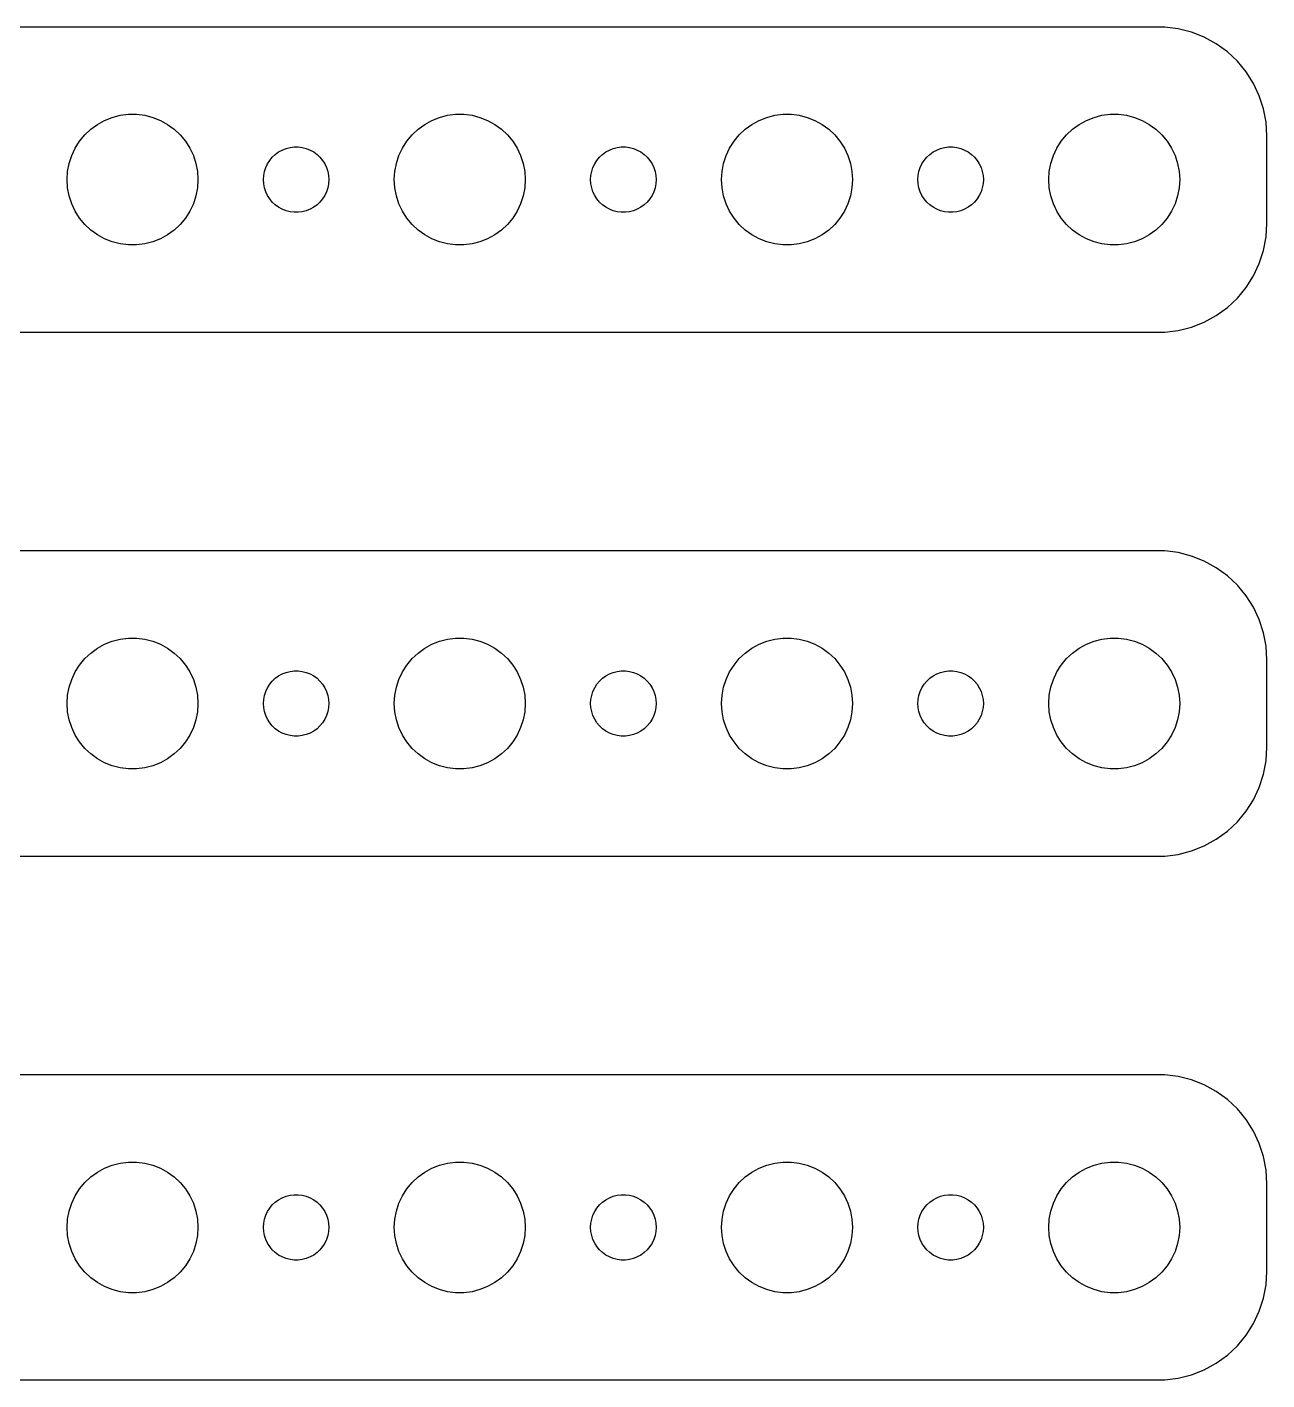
# Model space of a CAD drawing. Header units: metres. Extents: x -112 to 112, y 113 to 223.
# Drawn here: x 55.2 to 112, y 161 to 223 of the extents above; entities that cross this region are included whole.
import ezdxf

# ---------------------------------------------------------------- set-up
doc = ezdxf.new("R2010")
doc.units = ezdxf.units.M

msp = doc.modelspace()

# ---------------------------------------------------------------- linework, layer by layer
for p, q in [((107.314, 222.99), (-107.314, 222.99)), ((107.937, 222.911), (107.314, 222.99)), ((108.545, 222.755), (107.937, 222.911)), ((109.129, 222.524), (108.545, 222.755)), ((109.679, 222.222), (109.129, 222.524)), ((110.187, 221.853), (109.679, 222.222)), ((110.645, 221.423), (110.187, 221.853)), ((111.045, 220.939), (110.645, 221.423)), ((111.382, 220.409), (111.045, 220.939)), ((111.649, 219.841), (111.382, 220.409)), ((111.843, 219.243), (111.649, 219.841)), ((58.7227, 218.714), (59.0729, 218.853)), ((59.0729, 218.853), (59.4379, 218.947)), ((59.4379, 218.947), (59.8116, 218.994)), ((59.8116, 218.994), (60.1884, 218.994)), ((60.1884, 218.994), (60.5621, 218.947)), ((60.5621, 218.947), (60.927, 218.853)), ((60.927, 218.853), (61.2773, 218.714)), ((73.7227, 218.714), (74.073, 218.853)), ((74.073, 218.853), (74.4379, 218.947)), ((74.4379, 218.947), (74.8116, 218.994)), ((74.8116, 218.994), (75.1884, 218.994)), ((75.1884, 218.994), (75.5621, 218.947)), ((75.5621, 218.947), (75.927, 218.853)), ((75.927, 218.853), (76.2773, 218.714)), ((88.7227, 218.714), (89.073, 218.853)), ((89.073, 218.853), (89.4379, 218.947)), ((89.4379, 218.947), (89.8116, 218.994)), ((89.8116, 218.994), (90.1884, 218.994)), ((90.1884, 218.994), (90.5621, 218.947)), ((90.5621, 218.947), (90.927, 218.853)), ((90.927, 218.853), (91.2773, 218.714)), ((103.723, 218.714), (104.073, 218.853)), ((104.073, 218.853), (104.438, 218.947)), ((104.438, 218.947), (104.812, 218.994)), ((104.812, 218.994), (105.188, 218.994)), ((105.188, 218.994), (105.562, 218.947)), ((105.562, 218.947), (105.927, 218.853)), ((105.927, 218.853), (106.277, 218.714)), ((111.961, 218.627), (111.843, 219.243)), ((57.8131, 218.054), (58.0877, 218.312)), ((58.0877, 218.312), (58.3925, 218.533)), ((58.3925, 218.533), (58.7227, 218.714)), ((61.2773, 218.714), (61.6075, 218.533)), ((61.6075, 218.533), (61.9123, 218.312)), ((61.9123, 218.312), (62.1869, 218.054)), ((72.8131, 218.054), (73.0877, 218.312)), ((73.0877, 218.312), (73.3925, 218.533)), ((73.3925, 218.533), (73.7227, 218.714)), ((76.2773, 218.714), (76.6075, 218.533)), ((76.6075, 218.533), (76.9123, 218.312)), ((76.9123, 218.312), (77.1869, 218.054)), ((87.8131, 218.054), (88.0877, 218.312)), ((88.0877, 218.312), (88.3925, 218.533)), ((88.3925, 218.533), (88.7227, 218.714)), ((91.2773, 218.714), (91.6075, 218.533)), ((91.6075, 218.533), (91.9123, 218.312)), ((91.9123, 218.312), (92.1869, 218.054)), ((102.813, 218.054), (103.088, 218.312)), ((103.088, 218.312), (103.393, 218.533)), ((103.393, 218.533), (103.723, 218.714)), ((106.277, 218.714), (106.607, 218.533)), ((106.607, 218.533), (106.912, 218.312)), ((106.912, 218.312), (107.187, 218.054)), ((112, 218), (111.961, 218.627)), ((57.3711, 217.445), (57.5729, 217.763)), ((57.5729, 217.763), (57.8131, 218.054)), ((62.1869, 218.054), (62.427, 217.763)), ((62.427, 217.763), (62.6289, 217.445)), ((72.3711, 217.445), (72.573, 217.763)), ((72.573, 217.763), (72.8131, 218.054)), ((77.1869, 218.054), (77.427, 217.763)), ((77.427, 217.763), (77.6289, 217.445)), ((87.3711, 217.445), (87.573, 217.763)), ((87.573, 217.763), (87.8131, 218.054)), ((92.1869, 218.054), (92.427, 217.763)), ((92.427, 217.763), (92.6289, 217.445)), ((102.371, 217.445), (102.573, 217.763)), ((102.573, 217.763), (102.813, 218.054)), ((107.187, 218.054), (107.427, 217.763)), ((107.427, 217.763), (107.629, 217.445)), ((112, 214), (112, 218)), ((57.0942, 216.746), (57.2107, 217.104)), ((57.2107, 217.104), (57.3711, 217.445)), ((62.6289, 217.445), (62.7893, 217.104)), ((62.7893, 217.104), (62.9057, 216.746)), ((66.2865, 216.882), (66.4065, 217.027)), ((66.4065, 217.027), (66.5439, 217.156)), ((66.5439, 217.156), (66.6963, 217.266)), ((66.6963, 217.266), (66.8613, 217.357)), ((66.8613, 217.357), (67.0365, 217.427)), ((67.0365, 217.427), (67.2189, 217.473)), ((67.2189, 217.473), (67.4058, 217.497)), ((67.4058, 217.497), (67.5942, 217.497)), ((67.5942, 217.497), (67.7811, 217.473)), ((67.7811, 217.473), (67.9635, 217.427)), ((67.9635, 217.427), (68.1387, 217.357)), ((68.1387, 217.357), (68.3037, 217.266)), ((68.3037, 217.266), (68.4561, 217.156)), ((68.4561, 217.156), (68.5934, 217.027)), ((68.5934, 217.027), (68.7135, 216.882)), ((72.0943, 216.746), (72.2107, 217.104)), ((72.2107, 217.104), (72.3711, 217.445)), ((77.6289, 217.445), (77.7893, 217.104)), ((77.7893, 217.104), (77.9057, 216.746)), ((81.2865, 216.882), (81.4065, 217.027)), ((81.4065, 217.027), (81.5439, 217.156)), ((81.5439, 217.156), (81.6963, 217.266)), ((81.6963, 217.266), (81.8613, 217.357)), ((81.8613, 217.357), (82.0365, 217.427)), ((82.0365, 217.427), (82.2189, 217.473)), ((82.2189, 217.473), (82.4058, 217.497)), ((82.4058, 217.497), (82.5942, 217.497)), ((82.5942, 217.497), (82.7811, 217.473)), ((82.7811, 217.473), (82.9635, 217.427)), ((82.9635, 217.427), (83.1387, 217.357)), ((83.1387, 217.357), (83.3037, 217.266)), ((83.3037, 217.266), (83.4561, 217.156)), ((83.4561, 217.156), (83.5934, 217.027)), ((83.5934, 217.027), (83.7135, 216.882)), ((87.0943, 216.746), (87.2107, 217.104)), ((87.2107, 217.104), (87.3711, 217.445)), ((92.6289, 217.445), (92.7893, 217.104)), ((92.7893, 217.104), (92.9057, 216.746)), ((96.2865, 216.882), (96.4065, 217.027)), ((96.4065, 217.027), (96.5439, 217.156)), ((96.5439, 217.156), (96.6963, 217.266)), ((96.6963, 217.266), (96.8613, 217.357)), ((96.8613, 217.357), (97.0365, 217.427)), ((97.0365, 217.427), (97.2189, 217.473)), ((97.2189, 217.473), (97.4058, 217.497)), ((97.4058, 217.497), (97.5942, 217.497)), ((97.5942, 217.497), (97.7811, 217.473)), ((97.7811, 217.473), (97.9635, 217.427)), ((97.9635, 217.427), (98.1387, 217.357)), ((98.1387, 217.357), (98.3037, 217.266)), ((98.3037, 217.266), (98.4561, 217.156)), ((98.4561, 217.156), (98.5934, 217.027)), ((98.5934, 217.027), (98.7135, 216.882)), ((102.094, 216.746), (102.211, 217.104)), ((102.211, 217.104), (102.371, 217.445)), ((107.629, 217.445), (107.789, 217.104)), ((107.789, 217.104), (107.906, 216.746)), ((57, 216), (57.0237, 216.376)), ((57.0237, 216.376), (57.0942, 216.746)), ((62.9057, 216.746), (62.9763, 216.376)), ((62.9763, 216.376), (63, 216)), ((66.0118, 216.188), (66.0471, 216.373)), ((66.0471, 216.373), (66.1053, 216.552)), ((66.1053, 216.552), (66.1855, 216.723)), ((66.1855, 216.723), (66.2865, 216.882)), ((68.7135, 216.882), (68.8145, 216.723)), ((68.8145, 216.723), (68.8947, 216.552)), ((68.8947, 216.552), (68.9529, 216.373)), ((68.9529, 216.373), (68.9882, 216.188)), ((72, 216), (72.0237, 216.376)), ((72.0237, 216.376), (72.0943, 216.746)), ((77.9057, 216.746), (77.9763, 216.376)), ((77.9763, 216.376), (78, 216)), ((81.0118, 216.188), (81.0471, 216.373)), ((81.0471, 216.373), (81.1053, 216.552)), ((81.1053, 216.552), (81.1855, 216.723)), ((81.1855, 216.723), (81.2865, 216.882)), ((83.7135, 216.882), (83.8145, 216.723)), ((83.8145, 216.723), (83.8947, 216.552)), ((83.8947, 216.552), (83.9529, 216.373)), ((83.9529, 216.373), (83.9882, 216.188)), ((87, 216), (87.0237, 216.376)), ((87.0237, 216.376), (87.0943, 216.746)), ((92.9057, 216.746), (92.9763, 216.376)), ((92.9763, 216.376), (93, 216)), ((96.0118, 216.188), (96.0471, 216.373)), ((96.0471, 216.373), (96.1053, 216.552)), ((96.1053, 216.552), (96.1855, 216.723)), ((96.1855, 216.723), (96.2865, 216.882)), ((98.7135, 216.882), (98.8145, 216.723)), ((98.8145, 216.723), (98.8947, 216.552)), ((98.8947, 216.552), (98.9529, 216.373)), ((98.9529, 216.373), (98.9882, 216.188)), ((102, 216), (102.024, 216.376)), ((102.024, 216.376), (102.094, 216.746)), ((107.906, 216.746), (107.976, 216.376)), ((107.976, 216.376), (108, 216)), ((57.0237, 215.624), (57, 216)), ((63, 216), (62.9763, 215.624)), ((66, 216), (66.0118, 216.188)), ((66.0118, 215.812), (66, 216)), ((66.0471, 215.627), (66.0118, 215.812)), ((68.9882, 215.812), (68.9529, 215.627)), ((68.9882, 216.188), (69, 216)), ((69, 216), (68.9882, 215.812)), ((72.0237, 215.624), (72, 216)), ((78, 216), (77.9763, 215.624)), ((81, 216), (81.0118, 216.188)), ((81.0118, 215.812), (81, 216)), ((81.0471, 215.627), (81.0118, 215.812)), ((83.9882, 215.812), (83.9529, 215.627)), ((83.9882, 216.188), (84, 216)), ((84, 216), (83.9882, 215.812)), ((87.0237, 215.624), (87, 216)), ((93, 216), (92.9763, 215.624)), ((96, 216), (96.0118, 216.188)), ((96.0118, 215.812), (96, 216)), ((96.0471, 215.627), (96.0118, 215.812)), ((98.9882, 215.812), (98.9529, 215.627)), ((98.9882, 216.188), (99, 216)), ((99, 216), (98.9882, 215.812)), ((102.024, 215.624), (102, 216)), ((108, 216), (107.976, 215.624)), ((57.0942, 215.254), (57.0237, 215.624)), ((57.2107, 214.896), (57.0942, 215.254)), ((62.9057, 215.254), (62.7893, 214.896)), ((62.9763, 215.624), (62.9057, 215.254)), ((66.1053, 215.448), (66.0471, 215.627)), ((66.1855, 215.277), (66.1053, 215.448)), ((66.2865, 215.118), (66.1855, 215.277)), ((66.4065, 214.973), (66.2865, 215.118)), ((68.7135, 215.118), (68.5934, 214.973)), ((68.8145, 215.277), (68.7135, 215.118)), ((68.8947, 215.448), (68.8145, 215.277)), ((68.9529, 215.627), (68.8947, 215.448)), ((72.0943, 215.254), (72.0237, 215.624)), ((72.2107, 214.896), (72.0943, 215.254)), ((77.9057, 215.254), (77.7893, 214.896)), ((77.9763, 215.624), (77.9057, 215.254)), ((81.1053, 215.448), (81.0471, 215.627)), ((81.1855, 215.277), (81.1053, 215.448)), ((81.2865, 215.118), (81.1855, 215.277)), ((81.4065, 214.973), (81.2865, 215.118)), ((83.7135, 215.118), (83.5934, 214.973)), ((83.8145, 215.277), (83.7135, 215.118)), ((83.8947, 215.448), (83.8145, 215.277)), ((83.9529, 215.627), (83.8947, 215.448)), ((87.0943, 215.254), (87.0237, 215.624)), ((87.2107, 214.896), (87.0943, 215.254)), ((92.9057, 215.254), (92.7893, 214.896)), ((92.9763, 215.624), (92.9057, 215.254)), ((96.1053, 215.448), (96.0471, 215.627)), ((96.1855, 215.277), (96.1053, 215.448)), ((96.2865, 215.118), (96.1855, 215.277)), ((96.4065, 214.973), (96.2865, 215.118)), ((98.7135, 215.118), (98.5934, 214.973)), ((98.8145, 215.277), (98.7135, 215.118)), ((98.8947, 215.448), (98.8145, 215.277)), ((98.9529, 215.627), (98.8947, 215.448)), ((102.094, 215.254), (102.024, 215.624)), ((102.211, 214.896), (102.094, 215.254)), ((107.906, 215.254), (107.789, 214.896)), ((107.976, 215.624), (107.906, 215.254)), ((57.3711, 214.555), (57.2107, 214.896)), ((57.5729, 214.237), (57.3711, 214.555)), ((62.6289, 214.555), (62.427, 214.237)), ((62.7893, 214.896), (62.6289, 214.555)), ((66.5439, 214.844), (66.4065, 214.973)), ((66.6963, 214.734), (66.5439, 214.844)), ((66.8613, 214.643), (66.6963, 214.734)), ((67.0365, 214.573), (66.8613, 214.643)), ((67.2189, 214.527), (67.0365, 214.573)), ((67.4058, 214.503), (67.2189, 214.527)), ((67.5942, 214.503), (67.4058, 214.503)), ((67.7811, 214.527), (67.5942, 214.503)), ((67.9635, 214.573), (67.7811, 214.527)), ((68.1387, 214.643), (67.9635, 214.573)), ((68.3037, 214.734), (68.1387, 214.643)), ((68.4561, 214.844), (68.3037, 214.734)), ((68.5934, 214.973), (68.4561, 214.844)), ((72.3711, 214.555), (72.2107, 214.896)), ((72.573, 214.237), (72.3711, 214.555)), ((77.6289, 214.555), (77.427, 214.237)), ((77.7893, 214.896), (77.6289, 214.555)), ((81.5439, 214.844), (81.4065, 214.973)), ((81.6963, 214.734), (81.5439, 214.844)), ((81.8613, 214.643), (81.6963, 214.734)), ((82.0365, 214.573), (81.8613, 214.643)), ((82.2189, 214.527), (82.0365, 214.573)), ((82.4058, 214.503), (82.2189, 214.527)), ((82.5942, 214.503), (82.4058, 214.503)), ((82.7811, 214.527), (82.5942, 214.503)), ((82.9635, 214.573), (82.7811, 214.527)), ((83.1387, 214.643), (82.9635, 214.573)), ((83.3037, 214.734), (83.1387, 214.643)), ((83.4561, 214.844), (83.3037, 214.734)), ((83.5934, 214.973), (83.4561, 214.844)), ((87.3711, 214.555), (87.2107, 214.896)), ((87.573, 214.237), (87.3711, 214.555)), ((92.6289, 214.555), (92.427, 214.237)), ((92.7893, 214.896), (92.6289, 214.555)), ((96.5439, 214.844), (96.4065, 214.973)), ((96.6963, 214.734), (96.5439, 214.844)), ((96.8613, 214.643), (96.6963, 214.734)), ((97.0365, 214.573), (96.8613, 214.643)), ((97.2189, 214.527), (97.0365, 214.573)), ((97.4058, 214.503), (97.2189, 214.527)), ((97.5942, 214.503), (97.4058, 214.503)), ((97.7811, 214.527), (97.5942, 214.503)), ((97.9635, 214.573), (97.7811, 214.527)), ((98.1387, 214.643), (97.9635, 214.573)), ((98.3037, 214.734), (98.1387, 214.643)), ((98.4561, 214.844), (98.3037, 214.734)), ((98.5934, 214.973), (98.4561, 214.844)), ((102.371, 214.555), (102.211, 214.896)), ((102.573, 214.237), (102.371, 214.555)), ((107.629, 214.555), (107.427, 214.237)), ((107.789, 214.896), (107.629, 214.555)), ((57.8131, 213.946), (57.5729, 214.237)), ((58.0877, 213.688), (57.8131, 213.946)), ((62.1869, 213.946), (61.9123, 213.688)), ((62.427, 214.237), (62.1869, 213.946)), ((72.8131, 213.946), (72.573, 214.237)), ((73.0877, 213.688), (72.8131, 213.946)), ((77.1869, 213.946), (76.9123, 213.688)), ((77.427, 214.237), (77.1869, 213.946)), ((87.8131, 213.946), (87.573, 214.237)), ((88.0877, 213.688), (87.8131, 213.946)), ((92.1869, 213.946), (91.9123, 213.688)), ((92.427, 214.237), (92.1869, 213.946)), ((102.813, 213.946), (102.573, 214.237)), ((103.088, 213.688), (102.813, 213.946)), ((107.187, 213.946), (106.912, 213.688)), ((107.427, 214.237), (107.187, 213.946)), ((111.961, 213.373), (112, 214)), ((58.3925, 213.467), (58.0877, 213.688)), ((58.7227, 213.286), (58.3925, 213.467)), ((59.0729, 213.147), (58.7227, 213.286)), ((61.2773, 213.286), (60.927, 213.147)), ((61.6075, 213.467), (61.2773, 213.286)), ((61.9123, 213.688), (61.6075, 213.467)), ((73.3925, 213.467), (73.0877, 213.688)), ((73.7227, 213.286), (73.3925, 213.467)), ((74.073, 213.147), (73.7227, 213.286)), ((76.2773, 213.286), (75.927, 213.147)), ((76.6075, 213.467), (76.2773, 213.286)), ((76.9123, 213.688), (76.6075, 213.467)), ((88.3925, 213.467), (88.0877, 213.688)), ((88.7227, 213.286), (88.3925, 213.467)), ((89.073, 213.147), (88.7227, 213.286)), ((91.2773, 213.286), (90.927, 213.147)), ((91.6075, 213.467), (91.2773, 213.286)), ((91.9123, 213.688), (91.6075, 213.467)), ((103.393, 213.467), (103.088, 213.688)), ((103.723, 213.286), (103.393, 213.467)), ((104.073, 213.147), (103.723, 213.286)), ((106.277, 213.286), (105.927, 213.147)), ((106.607, 213.467), (106.277, 213.286)), ((106.912, 213.688), (106.607, 213.467)), ((111.843, 212.757), (111.961, 213.373)), ((59.4379, 213.053), (59.0729, 213.147)), ((59.8116, 213.006), (59.4379, 213.053)), ((60.1884, 213.006), (59.8116, 213.006)), ((60.5621, 213.053), (60.1884, 213.006)), ((60.927, 213.147), (60.5621, 213.053)), ((74.4379, 213.053), (74.073, 213.147)), ((74.8116, 213.006), (74.4379, 213.053)), ((75.1884, 213.006), (74.8116, 213.006)), ((75.5621, 213.053), (75.1884, 213.006)), ((75.927, 213.147), (75.5621, 213.053)), ((89.4379, 213.053), (89.073, 213.147)), ((89.8116, 213.006), (89.4379, 213.053)), ((90.1884, 213.006), (89.8116, 213.006)), ((90.5621, 213.053), (90.1884, 213.006)), ((90.927, 213.147), (90.5621, 213.053)), ((104.438, 213.053), (104.073, 213.147)), ((104.812, 213.006), (104.438, 213.053)), ((105.188, 213.006), (104.812, 213.006)), ((105.562, 213.053), (105.188, 213.006)), ((105.927, 213.147), (105.562, 213.053)), ((111.649, 212.159), (111.843, 212.757)), ((111.382, 211.591), (111.649, 212.159)), ((111.045, 211.061), (111.382, 211.591)), ((110.645, 210.577), (111.045, 211.061)), ((109.679, 209.778), (110.187, 210.147)), ((110.187, 210.147), (110.645, 210.577)), ((109.129, 209.476), (109.679, 209.778)), ((-107.314, 209.01), (107.314, 209.01)), ((107.314, 209.01), (107.937, 209.089)), ((107.937, 209.089), (108.545, 209.245)), ((108.545, 209.245), (109.129, 209.476)), ((107.314, 198.99), (-107.314, 198.99)), ((107.937, 198.911), (107.314, 198.99)), ((108.545, 198.755), (107.937, 198.911)), ((109.129, 198.524), (108.545, 198.755)), ((109.679, 198.222), (109.129, 198.524)), ((110.187, 197.853), (109.679, 198.222)), ((110.645, 197.423), (110.187, 197.853)), ((111.045, 196.939), (110.645, 197.423)), ((111.382, 196.409), (111.045, 196.939)), ((111.649, 195.841), (111.382, 196.409)), ((111.843, 195.243), (111.649, 195.841)), ((111.961, 194.627), (111.843, 195.243)), ((58.3925, 194.533), (58.7227, 194.714)), ((58.7227, 194.714), (59.0729, 194.853)), ((59.0729, 194.853), (59.4379, 194.947)), ((59.4379, 194.947), (59.8116, 194.994)), ((59.8116, 194.994), (60.1884, 194.994)), ((60.1884, 194.994), (60.5621, 194.947)), ((60.5621, 194.947), (60.927, 194.853)), ((60.927, 194.853), (61.2773, 194.714)), ((61.2773, 194.714), (61.6075, 194.533)), ((73.3925, 194.533), (73.7227, 194.714)), ((73.7227, 194.714), (74.073, 194.853)), ((74.073, 194.853), (74.4379, 194.947)), ((74.4379, 194.947), (74.8116, 194.994)), ((74.8116, 194.994), (75.1884, 194.994)), ((75.1884, 194.994), (75.5621, 194.947)), ((75.5621, 194.947), (75.927, 194.853)), ((75.927, 194.853), (76.2773, 194.714)), ((76.2773, 194.714), (76.6075, 194.533)), ((88.3925, 194.533), (88.7227, 194.714)), ((88.7227, 194.714), (89.073, 194.853)), ((89.073, 194.853), (89.4379, 194.947)), ((89.4379, 194.947), (89.8116, 194.994)), ((89.8116, 194.994), (90.1884, 194.994)), ((90.1884, 194.994), (90.5621, 194.947)), ((90.5621, 194.947), (90.927, 194.853)), ((90.927, 194.853), (91.2773, 194.714)), ((91.2773, 194.714), (91.6075, 194.533)), ((103.393, 194.533), (103.723, 194.714)), ((103.723, 194.714), (104.073, 194.853)), ((104.073, 194.853), (104.438, 194.947)), ((104.438, 194.947), (104.812, 194.994)), ((104.812, 194.994), (105.188, 194.994)), ((105.188, 194.994), (105.562, 194.947)), ((105.562, 194.947), (105.927, 194.853)), ((105.927, 194.853), (106.277, 194.714)), ((106.277, 194.714), (106.607, 194.533)), ((112, 194), (111.961, 194.627)), ((57.5729, 193.763), (57.8131, 194.054)), ((57.8131, 194.054), (58.0877, 194.312)), ((58.0877, 194.312), (58.3925, 194.533)), ((61.6075, 194.533), (61.9123, 194.312)), ((61.9123, 194.312), (62.1869, 194.054)), ((62.1869, 194.054), (62.427, 193.763)), ((72.573, 193.763), (72.8131, 194.054)), ((72.8131, 194.054), (73.0877, 194.312)), ((73.0877, 194.312), (73.3925, 194.533)), ((76.6075, 194.533), (76.9123, 194.312)), ((76.9123, 194.312), (77.1869, 194.054)), ((77.1869, 194.054), (77.427, 193.763)), ((87.573, 193.763), (87.8131, 194.054)), ((87.8131, 194.054), (88.0877, 194.312)), ((88.0877, 194.312), (88.3925, 194.533)), ((91.6075, 194.533), (91.9123, 194.312)), ((91.9123, 194.312), (92.1869, 194.054)), ((92.1869, 194.054), (92.427, 193.763)), ((102.573, 193.763), (102.813, 194.054)), ((102.813, 194.054), (103.088, 194.312)), ((103.088, 194.312), (103.393, 194.533)), ((106.607, 194.533), (106.912, 194.312)), ((106.912, 194.312), (107.187, 194.054)), ((107.187, 194.054), (107.427, 193.763)), ((112, 190), (112, 194)), ((57.2107, 193.104), (57.3711, 193.445)), ((57.3711, 193.445), (57.5729, 193.763)), ((62.427, 193.763), (62.6289, 193.445)), ((62.6289, 193.445), (62.7893, 193.104)), ((66.8613, 193.357), (67.0365, 193.427)), ((67.0365, 193.427), (67.2189, 193.473)), ((67.2189, 193.473), (67.4058, 193.497)), ((67.4058, 193.497), (67.5942, 193.497)), ((67.5942, 193.497), (67.7811, 193.473)), ((67.7811, 193.473), (67.9635, 193.427)), ((67.9635, 193.427), (68.1387, 193.357)), ((72.2107, 193.104), (72.3711, 193.445)), ((72.3711, 193.445), (72.573, 193.763)), ((77.427, 193.763), (77.6289, 193.445)), ((77.6289, 193.445), (77.7893, 193.104)), ((81.8613, 193.357), (82.0365, 193.427)), ((82.0365, 193.427), (82.2189, 193.473)), ((82.2189, 193.473), (82.4058, 193.497)), ((82.4058, 193.497), (82.5942, 193.497)), ((82.5942, 193.497), (82.7811, 193.473)), ((82.7811, 193.473), (82.9635, 193.427)), ((82.9635, 193.427), (83.1387, 193.357)), ((87.2107, 193.104), (87.3711, 193.445)), ((87.3711, 193.445), (87.573, 193.763)), ((92.427, 193.763), (92.6289, 193.445)), ((92.6289, 193.445), (92.7893, 193.104)), ((96.8613, 193.357), (97.0365, 193.427)), ((97.0365, 193.427), (97.2189, 193.473)), ((97.2189, 193.473), (97.4058, 193.497)), ((97.4058, 193.497), (97.5942, 193.497)), ((97.5942, 193.497), (97.7811, 193.473)), ((97.7811, 193.473), (97.9635, 193.427)), ((97.9635, 193.427), (98.1387, 193.357)), ((102.211, 193.104), (102.371, 193.445)), ((102.371, 193.445), (102.573, 193.763)), ((107.427, 193.763), (107.629, 193.445)), ((107.629, 193.445), (107.789, 193.104)), ((57.0942, 192.746), (57.2107, 193.104)), ((62.7893, 193.104), (62.9057, 192.746)), ((66.1855, 192.723), (66.2865, 192.882)), ((66.2865, 192.882), (66.4065, 193.027)), ((66.4065, 193.027), (66.5439, 193.156)), ((66.5439, 193.156), (66.6963, 193.266)), ((66.6963, 193.266), (66.8613, 193.357)), ((68.1387, 193.357), (68.3037, 193.266)), ((68.3037, 193.266), (68.4561, 193.156)), ((68.4561, 193.156), (68.5934, 193.027)), ((68.5934, 193.027), (68.7135, 192.882)), ((68.7135, 192.882), (68.8145, 192.723)), ((72.0943, 192.746), (72.2107, 193.104)), ((77.7893, 193.104), (77.9057, 192.746)), ((81.1855, 192.723), (81.2865, 192.882)), ((81.2865, 192.882), (81.4065, 193.027)), ((81.4065, 193.027), (81.5439, 193.156)), ((81.5439, 193.156), (81.6963, 193.266)), ((81.6963, 193.266), (81.8613, 193.357)), ((83.1387, 193.357), (83.3037, 193.266)), ((83.3037, 193.266), (83.4561, 193.156)), ((83.4561, 193.156), (83.5934, 193.027)), ((83.5934, 193.027), (83.7135, 192.882)), ((83.7135, 192.882), (83.8145, 192.723)), ((87.0943, 192.746), (87.2107, 193.104)), ((92.7893, 193.104), (92.9057, 192.746)), ((96.1855, 192.723), (96.2865, 192.882)), ((96.2865, 192.882), (96.4065, 193.027)), ((96.4065, 193.027), (96.5439, 193.156)), ((96.5439, 193.156), (96.6963, 193.266)), ((96.6963, 193.266), (96.8613, 193.357)), ((98.1387, 193.357), (98.3037, 193.266)), ((98.3037, 193.266), (98.4561, 193.156)), ((98.4561, 193.156), (98.5934, 193.027)), ((98.5934, 193.027), (98.7135, 192.882)), ((98.7135, 192.882), (98.8145, 192.723)), ((102.094, 192.746), (102.211, 193.104)), ((107.789, 193.104), (107.906, 192.746)), ((57, 192), (57.0237, 192.376)), ((57.0237, 192.376), (57.0942, 192.746)), ((62.9057, 192.746), (62.9763, 192.376)), ((62.9763, 192.376), (63, 192)), ((66, 192), (66.0118, 192.188)), ((66.0118, 192.188), (66.0471, 192.373)), ((66.0471, 192.373), (66.1053, 192.552)), ((66.1053, 192.552), (66.1855, 192.723)), ((68.8145, 192.723), (68.8947, 192.552)), ((68.8947, 192.552), (68.9529, 192.373)), ((68.9529, 192.373), (68.9882, 192.188)), ((68.9882, 192.188), (69, 192)), ((72, 192), (72.0237, 192.376)), ((72.0237, 192.376), (72.0943, 192.746)), ((77.9057, 192.746), (77.9763, 192.376)), ((77.9763, 192.376), (78, 192)), ((81, 192), (81.0118, 192.188)), ((81.0118, 192.188), (81.0471, 192.373)), ((81.0471, 192.373), (81.1053, 192.552)), ((81.1053, 192.552), (81.1855, 192.723)), ((83.8145, 192.723), (83.8947, 192.552)), ((83.8947, 192.552), (83.9529, 192.373)), ((83.9529, 192.373), (83.9882, 192.188)), ((83.9882, 192.188), (84, 192)), ((87, 192), (87.0237, 192.376)), ((87.0237, 192.376), (87.0943, 192.746)), ((92.9057, 192.746), (92.9763, 192.376)), ((92.9763, 192.376), (93, 192)), ((96, 192), (96.0118, 192.188)), ((96.0118, 192.188), (96.0471, 192.373)), ((96.0471, 192.373), (96.1053, 192.552)), ((96.1053, 192.552), (96.1855, 192.723)), ((98.8145, 192.723), (98.8947, 192.552)), ((98.8947, 192.552), (98.9529, 192.373)), ((98.9529, 192.373), (98.9882, 192.188)), ((98.9882, 192.188), (99, 192)), ((102, 192), (102.024, 192.376)), ((102.024, 192.376), (102.094, 192.746)), ((107.906, 192.746), (107.976, 192.376)), ((107.976, 192.376), (108, 192)), ((57.0237, 191.624), (57, 192)), ((57.0942, 191.254), (57.0237, 191.624)), ((62.9763, 191.624), (62.9057, 191.254)), ((63, 192), (62.9763, 191.624)), ((66.0118, 191.812), (66, 192)), ((66.0471, 191.627), (66.0118, 191.812)), ((66.1053, 191.448), (66.0471, 191.627)), ((68.9529, 191.627), (68.8947, 191.448)), ((68.9882, 191.812), (68.9529, 191.627)), ((69, 192), (68.9882, 191.812)), ((72.0237, 191.624), (72, 192)), ((72.0943, 191.254), (72.0237, 191.624)), ((77.9763, 191.624), (77.9057, 191.254)), ((78, 192), (77.9763, 191.624)), ((81.0118, 191.812), (81, 192)), ((81.0471, 191.627), (81.0118, 191.812)), ((81.1053, 191.448), (81.0471, 191.627)), ((83.9529, 191.627), (83.8947, 191.448)), ((83.9882, 191.812), (83.9529, 191.627)), ((84, 192), (83.9882, 191.812)), ((87.0237, 191.624), (87, 192)), ((87.0943, 191.254), (87.0237, 191.624)), ((92.9763, 191.624), (92.9057, 191.254)), ((93, 192), (92.9763, 191.624)), ((96.0118, 191.812), (96, 192)), ((96.0471, 191.627), (96.0118, 191.812)), ((96.1053, 191.448), (96.0471, 191.627)), ((98.9529, 191.627), (98.8947, 191.448)), ((98.9882, 191.812), (98.9529, 191.627)), ((99, 192), (98.9882, 191.812)), ((102.024, 191.624), (102, 192)), ((102.094, 191.254), (102.024, 191.624)), ((107.976, 191.624), (107.906, 191.254)), ((108, 192), (107.976, 191.624)), ((57.2107, 190.896), (57.0942, 191.254)), ((62.9057, 191.254), (62.7893, 190.896)), ((66.1855, 191.277), (66.1053, 191.448)), ((66.2865, 191.118), (66.1855, 191.277)), ((66.4065, 190.973), (66.2865, 191.118)), ((66.5439, 190.844), (66.4065, 190.973)), ((68.5934, 190.973), (68.4561, 190.844)), ((68.7135, 191.118), (68.5934, 190.973)), ((68.8145, 191.277), (68.7135, 191.118)), ((68.8947, 191.448), (68.8145, 191.277)), ((72.2107, 190.896), (72.0943, 191.254)), ((77.9057, 191.254), (77.7893, 190.896)), ((81.1855, 191.277), (81.1053, 191.448)), ((81.2865, 191.118), (81.1855, 191.277)), ((81.4065, 190.973), (81.2865, 191.118)), ((81.5439, 190.844), (81.4065, 190.973)), ((83.5934, 190.973), (83.4561, 190.844)), ((83.7135, 191.118), (83.5934, 190.973)), ((83.8145, 191.277), (83.7135, 191.118)), ((83.8947, 191.448), (83.8145, 191.277)), ((87.2107, 190.896), (87.0943, 191.254)), ((92.9057, 191.254), (92.7893, 190.896)), ((96.1855, 191.277), (96.1053, 191.448)), ((96.2865, 191.118), (96.1855, 191.277)), ((96.4065, 190.973), (96.2865, 191.118)), ((96.5439, 190.844), (96.4065, 190.973)), ((98.5934, 190.973), (98.4561, 190.844)), ((98.7135, 191.118), (98.5934, 190.973)), ((98.8145, 191.277), (98.7135, 191.118)), ((98.8947, 191.448), (98.8145, 191.277)), ((102.211, 190.896), (102.094, 191.254)), ((107.906, 191.254), (107.789, 190.896)), ((57.3711, 190.555), (57.2107, 190.896)), ((57.5729, 190.237), (57.3711, 190.555)), ((62.6289, 190.555), (62.427, 190.237)), ((62.7893, 190.896), (62.6289, 190.555)), ((66.6963, 190.734), (66.5439, 190.844)), ((66.8613, 190.643), (66.6963, 190.734)), ((67.0365, 190.573), (66.8613, 190.643)), ((67.2189, 190.527), (67.0365, 190.573)), ((67.4058, 190.503), (67.2189, 190.527)), ((67.5942, 190.503), (67.4058, 190.503)), ((67.7811, 190.527), (67.5942, 190.503)), ((67.9635, 190.573), (67.7811, 190.527)), ((68.1387, 190.643), (67.9635, 190.573)), ((68.3037, 190.734), (68.1387, 190.643)), ((68.4561, 190.844), (68.3037, 190.734)), ((72.3711, 190.555), (72.2107, 190.896)), ((72.573, 190.237), (72.3711, 190.555)), ((77.6289, 190.555), (77.427, 190.237)), ((77.7893, 190.896), (77.6289, 190.555)), ((81.6963, 190.734), (81.5439, 190.844)), ((81.8613, 190.643), (81.6963, 190.734)), ((82.0365, 190.573), (81.8613, 190.643)), ((82.2189, 190.527), (82.0365, 190.573)), ((82.4058, 190.503), (82.2189, 190.527)), ((82.5942, 190.503), (82.4058, 190.503)), ((82.7811, 190.527), (82.5942, 190.503)), ((82.9635, 190.573), (82.7811, 190.527)), ((83.1387, 190.643), (82.9635, 190.573)), ((83.3037, 190.734), (83.1387, 190.643)), ((83.4561, 190.844), (83.3037, 190.734)), ((87.3711, 190.555), (87.2107, 190.896)), ((87.573, 190.237), (87.3711, 190.555)), ((92.6289, 190.555), (92.427, 190.237)), ((92.7893, 190.896), (92.6289, 190.555)), ((96.6963, 190.734), (96.5439, 190.844)), ((96.8613, 190.643), (96.6963, 190.734)), ((97.0365, 190.573), (96.8613, 190.643)), ((97.2189, 190.527), (97.0365, 190.573)), ((97.4058, 190.503), (97.2189, 190.527)), ((97.5942, 190.503), (97.4058, 190.503)), ((97.7811, 190.527), (97.5942, 190.503)), ((97.9635, 190.573), (97.7811, 190.527)), ((98.1387, 190.643), (97.9635, 190.573)), ((98.3037, 190.734), (98.1387, 190.643)), ((98.4561, 190.844), (98.3037, 190.734)), ((102.371, 190.555), (102.211, 190.896)), ((102.573, 190.237), (102.371, 190.555)), ((107.629, 190.555), (107.427, 190.237)), ((107.789, 190.896), (107.629, 190.555)), ((57.8131, 189.946), (57.5729, 190.237)), ((58.0877, 189.688), (57.8131, 189.946)), ((58.3925, 189.467), (58.0877, 189.688)), ((61.9123, 189.688), (61.6075, 189.467)), ((62.1869, 189.946), (61.9123, 189.688)), ((62.427, 190.237), (62.1869, 189.946)), ((72.8131, 189.946), (72.573, 190.237)), ((73.0877, 189.688), (72.8131, 189.946)), ((73.3925, 189.467), (73.0877, 189.688)), ((76.9123, 189.688), (76.6075, 189.467)), ((77.1869, 189.946), (76.9123, 189.688)), ((77.427, 190.237), (77.1869, 189.946)), ((87.8131, 189.946), (87.573, 190.237)), ((88.0877, 189.688), (87.8131, 189.946)), ((88.3925, 189.467), (88.0877, 189.688)), ((91.9123, 189.688), (91.6075, 189.467)), ((92.1869, 189.946), (91.9123, 189.688)), ((92.427, 190.237), (92.1869, 189.946)), ((102.813, 189.946), (102.573, 190.237)), ((103.088, 189.688), (102.813, 189.946)), ((103.393, 189.467), (103.088, 189.688)), ((106.912, 189.688), (106.607, 189.467)), ((107.187, 189.946), (106.912, 189.688)), ((107.427, 190.237), (107.187, 189.946)), ((111.961, 189.373), (112, 190)), ((58.7227, 189.286), (58.3925, 189.467)), ((59.0729, 189.147), (58.7227, 189.286)), ((59.4379, 189.053), (59.0729, 189.147)), ((59.8116, 189.006), (59.4379, 189.053)), ((60.5621, 189.053), (60.1884, 189.006)), ((60.927, 189.147), (60.5621, 189.053)), ((61.2773, 189.286), (60.927, 189.147)), ((61.6075, 189.467), (61.2773, 189.286)), ((73.7227, 189.286), (73.3925, 189.467)), ((74.073, 189.147), (73.7227, 189.286)), ((74.4379, 189.053), (74.073, 189.147)), ((74.8116, 189.006), (74.4379, 189.053)), ((75.5621, 189.053), (75.1884, 189.006)), ((75.927, 189.147), (75.5621, 189.053)), ((76.2773, 189.286), (75.927, 189.147)), ((76.6075, 189.467), (76.2773, 189.286)), ((88.7227, 189.286), (88.3925, 189.467)), ((89.073, 189.147), (88.7227, 189.286)), ((89.4379, 189.053), (89.073, 189.147)), ((89.8116, 189.006), (89.4379, 189.053)), ((90.5621, 189.053), (90.1884, 189.006)), ((90.927, 189.147), (90.5621, 189.053)), ((91.2773, 189.286), (90.927, 189.147)), ((91.6075, 189.467), (91.2773, 189.286)), ((103.723, 189.286), (103.393, 189.467)), ((104.073, 189.147), (103.723, 189.286)), ((104.438, 189.053), (104.073, 189.147)), ((104.812, 189.006), (104.438, 189.053)), ((105.562, 189.053), (105.188, 189.006)), ((105.927, 189.147), (105.562, 189.053)), ((106.277, 189.286), (105.927, 189.147)), ((106.607, 189.467), (106.277, 189.286)), ((111.843, 188.757), (111.961, 189.373)), ((60.1884, 189.006), (59.8116, 189.006)), ((75.1884, 189.006), (74.8116, 189.006)), ((90.1884, 189.006), (89.8116, 189.006)), ((105.188, 189.006), (104.812, 189.006)), ((111.649, 188.159), (111.843, 188.757)), ((111.382, 187.591), (111.649, 188.159)), ((111.045, 187.061), (111.382, 187.591)), ((110.187, 186.147), (110.645, 186.577)), ((110.645, 186.577), (111.045, 187.061)), ((109.679, 185.778), (110.187, 186.147)), ((108.545, 185.245), (109.129, 185.476)), ((109.129, 185.476), (109.679, 185.778)), ((-107.314, 185.01), (107.314, 185.01)), ((107.314, 185.01), (107.937, 185.089)), ((107.937, 185.089), (108.545, 185.245)), ((107.314, 174.99), (-107.314, 174.99)), ((107.937, 174.911), (107.314, 174.99)), ((108.545, 174.755), (107.937, 174.911)), ((109.129, 174.524), (108.545, 174.755)), ((109.679, 174.222), (109.129, 174.524)), ((110.187, 173.853), (109.679, 174.222)), ((110.645, 173.423), (110.187, 173.853)), ((111.045, 172.939), (110.645, 173.423)), ((111.382, 172.409), (111.045, 172.939)), ((111.649, 171.841), (111.382, 172.409)), ((111.843, 171.243), (111.649, 171.841)), ((111.961, 170.627), (111.843, 171.243)), ((58.0877, 170.312), (58.3925, 170.533)), ((58.3925, 170.533), (58.7227, 170.714)), ((58.7227, 170.714), (59.0729, 170.853)), ((59.0729, 170.853), (59.4379, 170.947)), ((59.4379, 170.947), (59.8116, 170.994)), ((59.8116, 170.994), (60.1884, 170.994)), ((60.1884, 170.994), (60.5621, 170.947)), ((60.5621, 170.947), (60.927, 170.853)), ((60.927, 170.853), (61.2773, 170.714)), ((61.2773, 170.714), (61.6075, 170.533)), ((61.6075, 170.533), (61.9123, 170.312)), ((73.0877, 170.312), (73.3925, 170.533)), ((73.3925, 170.533), (73.7227, 170.714)), ((73.7227, 170.714), (74.073, 170.853)), ((74.073, 170.853), (74.4379, 170.947)), ((74.4379, 170.947), (74.8116, 170.994)), ((74.8116, 170.994), (75.1884, 170.994)), ((75.1884, 170.994), (75.5621, 170.947)), ((75.5621, 170.947), (75.927, 170.853)), ((75.927, 170.853), (76.2773, 170.714)), ((76.2773, 170.714), (76.6075, 170.533)), ((76.6075, 170.533), (76.9123, 170.312)), ((88.0877, 170.312), (88.3925, 170.533)), ((88.3925, 170.533), (88.7227, 170.714)), ((88.7227, 170.714), (89.073, 170.853)), ((89.073, 170.853), (89.4379, 170.947)), ((89.4379, 170.947), (89.8116, 170.994)), ((89.8116, 170.994), (90.1884, 170.994)), ((90.1884, 170.994), (90.5621, 170.947)), ((90.5621, 170.947), (90.927, 170.853)), ((90.927, 170.853), (91.2773, 170.714)), ((91.2773, 170.714), (91.6075, 170.533)), ((91.6075, 170.533), (91.9123, 170.312)), ((103.088, 170.312), (103.393, 170.533)), ((103.393, 170.533), (103.723, 170.714)), ((103.723, 170.714), (104.073, 170.853)), ((104.073, 170.853), (104.438, 170.947)), ((104.438, 170.947), (104.812, 170.994)), ((104.812, 170.994), (105.188, 170.994)), ((105.188, 170.994), (105.562, 170.947)), ((105.562, 170.947), (105.927, 170.853)), ((105.927, 170.853), (106.277, 170.714)), ((106.277, 170.714), (106.607, 170.533)), ((106.607, 170.533), (106.912, 170.312)), ((112, 170), (111.961, 170.627)), ((57.5729, 169.763), (57.8131, 170.054)), ((57.8131, 170.054), (58.0877, 170.312)), ((61.9123, 170.312), (62.1869, 170.054)), ((62.1869, 170.054), (62.427, 169.763)), ((72.573, 169.763), (72.8131, 170.054)), ((72.8131, 170.054), (73.0877, 170.312)), ((76.9123, 170.312), (77.1869, 170.054)), ((77.1869, 170.054), (77.427, 169.763)), ((87.573, 169.763), (87.8131, 170.054)), ((87.8131, 170.054), (88.0877, 170.312)), ((91.9123, 170.312), (92.1869, 170.054)), ((92.1869, 170.054), (92.427, 169.763)), ((102.573, 169.763), (102.813, 170.054)), ((102.813, 170.054), (103.088, 170.312)), ((106.912, 170.312), (107.187, 170.054)), ((107.187, 170.054), (107.427, 169.763)), ((112, 166), (112, 170)), ((57.2107, 169.104), (57.3711, 169.445)), ((57.3711, 169.445), (57.5729, 169.763)), ((62.427, 169.763), (62.6289, 169.445)), ((62.6289, 169.445), (62.7893, 169.104)), ((66.5439, 169.156), (66.6963, 169.266)), ((66.6963, 169.266), (66.8613, 169.357)), ((66.8613, 169.357), (67.0365, 169.427)), ((67.0365, 169.427), (67.2189, 169.473)), ((67.2189, 169.473), (67.4058, 169.497)), ((67.4058, 169.497), (67.5942, 169.497)), ((67.5942, 169.497), (67.7811, 169.473)), ((67.7811, 169.473), (67.9635, 169.427)), ((67.9635, 169.427), (68.1387, 169.357)), ((68.1387, 169.357), (68.3037, 169.266)), ((68.3037, 169.266), (68.4561, 169.156)), ((72.2107, 169.104), (72.3711, 169.445)), ((72.3711, 169.445), (72.573, 169.763)), ((77.427, 169.763), (77.6289, 169.445)), ((77.6289, 169.445), (77.7893, 169.104)), ((81.5439, 169.156), (81.6963, 169.266)), ((81.6963, 169.266), (81.8613, 169.357)), ((81.8613, 169.357), (82.0365, 169.427)), ((82.0365, 169.427), (82.2189, 169.473)), ((82.2189, 169.473), (82.4058, 169.497)), ((82.4058, 169.497), (82.5942, 169.497)), ((82.5942, 169.497), (82.7811, 169.473)), ((82.7811, 169.473), (82.9635, 169.427)), ((82.9635, 169.427), (83.1387, 169.357)), ((83.1387, 169.357), (83.3037, 169.266)), ((83.3037, 169.266), (83.4561, 169.156)), ((87.2107, 169.104), (87.3711, 169.445)), ((87.3711, 169.445), (87.573, 169.763)), ((92.427, 169.763), (92.6289, 169.445)), ((92.6289, 169.445), (92.7893, 169.104)), ((96.5439, 169.156), (96.6963, 169.266)), ((96.6963, 169.266), (96.8613, 169.357)), ((96.8613, 169.357), (97.0365, 169.427)), ((97.0365, 169.427), (97.2189, 169.473)), ((97.2189, 169.473), (97.4058, 169.497)), ((97.4058, 169.497), (97.5942, 169.497)), ((97.5942, 169.497), (97.7811, 169.473)), ((97.7811, 169.473), (97.9635, 169.427)), ((97.9635, 169.427), (98.1387, 169.357)), ((98.1387, 169.357), (98.3037, 169.266)), ((98.3037, 169.266), (98.4561, 169.156)), ((102.211, 169.104), (102.371, 169.445)), ((102.371, 169.445), (102.573, 169.763)), ((107.427, 169.763), (107.629, 169.445)), ((107.629, 169.445), (107.789, 169.104)), ((57.0237, 168.376), (57.0942, 168.746)), ((57.0942, 168.746), (57.2107, 169.104)), ((62.7893, 169.104), (62.9057, 168.746)), ((62.9057, 168.746), (62.9763, 168.376)), ((66.1053, 168.552), (66.1855, 168.723)), ((66.1855, 168.723), (66.2865, 168.882)), ((66.2865, 168.882), (66.4065, 169.027)), ((66.4065, 169.027), (66.5439, 169.156)), ((68.4561, 169.156), (68.5934, 169.027)), ((68.5934, 169.027), (68.7135, 168.882)), ((68.7135, 168.882), (68.8145, 168.723)), ((68.8145, 168.723), (68.8947, 168.552)), ((72.0237, 168.376), (72.0943, 168.746)), ((72.0943, 168.746), (72.2107, 169.104)), ((77.7893, 169.104), (77.9057, 168.746)), ((77.9057, 168.746), (77.9763, 168.376)), ((81.1053, 168.552), (81.1855, 168.723)), ((81.1855, 168.723), (81.2865, 168.882)), ((81.2865, 168.882), (81.4065, 169.027)), ((81.4065, 169.027), (81.5439, 169.156)), ((83.4561, 169.156), (83.5934, 169.027)), ((83.5934, 169.027), (83.7135, 168.882)), ((83.7135, 168.882), (83.8145, 168.723)), ((83.8145, 168.723), (83.8947, 168.552)), ((87.0237, 168.376), (87.0943, 168.746)), ((87.0943, 168.746), (87.2107, 169.104)), ((92.7893, 169.104), (92.9057, 168.746)), ((92.9057, 168.746), (92.9763, 168.376)), ((96.1053, 168.552), (96.1855, 168.723)), ((96.1855, 168.723), (96.2865, 168.882)), ((96.2865, 168.882), (96.4065, 169.027)), ((96.4065, 169.027), (96.5439, 169.156)), ((98.4561, 169.156), (98.5934, 169.027)), ((98.5934, 169.027), (98.7135, 168.882)), ((98.7135, 168.882), (98.8145, 168.723)), ((98.8145, 168.723), (98.8947, 168.552)), ((102.024, 168.376), (102.094, 168.746)), ((102.094, 168.746), (102.211, 169.104)), ((107.789, 169.104), (107.906, 168.746)), ((107.906, 168.746), (107.976, 168.376)), ((57, 168), (57.0237, 168.376)), ((57.0237, 167.624), (57, 168)), ((62.9763, 168.376), (63, 168)), ((63, 168), (62.9763, 167.624)), ((66, 168), (66.0118, 168.188)), ((66.0118, 167.812), (66, 168)), ((66.0118, 168.188), (66.0471, 168.373)), ((66.0471, 168.373), (66.1053, 168.552)), ((68.8947, 168.552), (68.9529, 168.373)), ((68.9529, 168.373), (68.9882, 168.188)), ((68.9882, 168.188), (69, 168)), ((69, 168), (68.9882, 167.812)), ((72, 168), (72.0237, 168.376)), ((72.0237, 167.624), (72, 168)), ((77.9763, 168.376), (78, 168)), ((78, 168), (77.9763, 167.624)), ((81, 168), (81.0118, 168.188)), ((81.0118, 167.812), (81, 168)), ((81.0118, 168.188), (81.0471, 168.373)), ((81.0471, 168.373), (81.1053, 168.552)), ((83.8947, 168.552), (83.9529, 168.373)), ((83.9529, 168.373), (83.9882, 168.188)), ((83.9882, 168.188), (84, 168)), ((84, 168), (83.9882, 167.812)), ((87, 168), (87.0237, 168.376)), ((87.0237, 167.624), (87, 168)), ((92.9763, 168.376), (93, 168)), ((93, 168), (92.9763, 167.624)), ((96, 168), (96.0118, 168.188)), ((96.0118, 167.812), (96, 168)), ((96.0118, 168.188), (96.0471, 168.373)), ((96.0471, 168.373), (96.1053, 168.552)), ((98.8947, 168.552), (98.9529, 168.373)), ((98.9529, 168.373), (98.9882, 168.188)), ((98.9882, 168.188), (99, 168)), ((99, 168), (98.9882, 167.812)), ((102, 168), (102.024, 168.376)), ((102.024, 167.624), (102, 168)), ((107.976, 168.376), (108, 168)), ((108, 168), (107.976, 167.624)), ((57.0942, 167.254), (57.0237, 167.624)), ((62.9763, 167.624), (62.9057, 167.254)), ((66.0471, 167.627), (66.0118, 167.812)), ((66.1053, 167.448), (66.0471, 167.627)), ((66.1855, 167.277), (66.1053, 167.448)), ((68.8947, 167.448), (68.8145, 167.277)), ((68.9529, 167.627), (68.8947, 167.448)), ((68.9882, 167.812), (68.9529, 167.627)), ((72.0943, 167.254), (72.0237, 167.624)), ((77.9763, 167.624), (77.9057, 167.254)), ((81.0471, 167.627), (81.0118, 167.812)), ((81.1053, 167.448), (81.0471, 167.627)), ((81.1855, 167.277), (81.1053, 167.448)), ((83.8947, 167.448), (83.8145, 167.277)), ((83.9529, 167.627), (83.8947, 167.448)), ((83.9882, 167.812), (83.9529, 167.627)), ((87.0943, 167.254), (87.0237, 167.624)), ((92.9763, 167.624), (92.9057, 167.254)), ((96.0471, 167.627), (96.0118, 167.812)), ((96.1053, 167.448), (96.0471, 167.627)), ((96.1855, 167.277), (96.1053, 167.448)), ((98.8947, 167.448), (98.8145, 167.277)), ((98.9529, 167.627), (98.8947, 167.448)), ((98.9882, 167.812), (98.9529, 167.627)), ((102.094, 167.254), (102.024, 167.624)), ((107.976, 167.624), (107.906, 167.254)), ((57.2107, 166.896), (57.0942, 167.254)), ((57.3711, 166.555), (57.2107, 166.896)), ((62.7893, 166.896), (62.6289, 166.555)), ((62.9057, 167.254), (62.7893, 166.896)), ((66.2865, 167.118), (66.1855, 167.277)), ((66.4065, 166.973), (66.2865, 167.118)), ((66.5439, 166.844), (66.4065, 166.973)), ((66.6963, 166.734), (66.5439, 166.844)), ((66.8613, 166.643), (66.6963, 166.734)), ((68.3037, 166.734), (68.1387, 166.643)), ((68.4561, 166.844), (68.3037, 166.734)), ((68.5934, 166.973), (68.4561, 166.844)), ((68.7135, 167.118), (68.5934, 166.973)), ((68.8145, 167.277), (68.7135, 167.118)), ((72.2107, 166.896), (72.0943, 167.254)), ((72.3711, 166.555), (72.2107, 166.896)), ((77.7893, 166.896), (77.6289, 166.555)), ((77.9057, 167.254), (77.7893, 166.896)), ((81.2865, 167.118), (81.1855, 167.277)), ((81.4065, 166.973), (81.2865, 167.118)), ((81.5439, 166.844), (81.4065, 166.973)), ((81.6963, 166.734), (81.5439, 166.844)), ((81.8613, 166.643), (81.6963, 166.734)), ((83.3037, 166.734), (83.1387, 166.643)), ((83.4561, 166.844), (83.3037, 166.734)), ((83.5934, 166.973), (83.4561, 166.844)), ((83.7135, 167.118), (83.5934, 166.973)), ((83.8145, 167.277), (83.7135, 167.118)), ((87.2107, 166.896), (87.0943, 167.254)), ((87.3711, 166.555), (87.2107, 166.896)), ((92.7893, 166.896), (92.6289, 166.555)), ((92.9057, 167.254), (92.7893, 166.896)), ((96.2865, 167.118), (96.1855, 167.277)), ((96.4065, 166.973), (96.2865, 167.118)), ((96.5439, 166.844), (96.4065, 166.973)), ((96.6963, 166.734), (96.5439, 166.844)), ((96.8613, 166.643), (96.6963, 166.734)), ((98.3037, 166.734), (98.1387, 166.643)), ((98.4561, 166.844), (98.3037, 166.734)), ((98.5934, 166.973), (98.4561, 166.844)), ((98.7135, 167.118), (98.5934, 166.973)), ((98.8145, 167.277), (98.7135, 167.118)), ((102.211, 166.896), (102.094, 167.254)), ((102.371, 166.555), (102.211, 166.896)), ((107.789, 166.896), (107.629, 166.555)), ((107.906, 167.254), (107.789, 166.896)), ((57.5729, 166.237), (57.3711, 166.555)), ((57.8131, 165.946), (57.5729, 166.237)), ((62.427, 166.237), (62.1869, 165.946)), ((62.6289, 166.555), (62.427, 166.237)), ((67.0365, 166.573), (66.8613, 166.643)), ((67.2189, 166.527), (67.0365, 166.573)), ((67.4058, 166.503), (67.2189, 166.527)), ((67.5942, 166.503), (67.4058, 166.503)), ((67.7811, 166.527), (67.5942, 166.503)), ((67.9635, 166.573), (67.7811, 166.527)), ((68.1387, 166.643), (67.9635, 166.573)), ((72.573, 166.237), (72.3711, 166.555)), ((72.8131, 165.946), (72.573, 166.237)), ((77.427, 166.237), (77.1869, 165.946)), ((77.6289, 166.555), (77.427, 166.237)), ((82.0365, 166.573), (81.8613, 166.643)), ((82.2189, 166.527), (82.0365, 166.573)), ((82.4058, 166.503), (82.2189, 166.527)), ((82.5942, 166.503), (82.4058, 166.503)), ((82.7811, 166.527), (82.5942, 166.503)), ((82.9635, 166.573), (82.7811, 166.527)), ((83.1387, 166.643), (82.9635, 166.573)), ((87.573, 166.237), (87.3711, 166.555)), ((87.8131, 165.946), (87.573, 166.237)), ((92.427, 166.237), (92.1869, 165.946)), ((92.6289, 166.555), (92.427, 166.237)), ((97.0365, 166.573), (96.8613, 166.643)), ((97.2189, 166.527), (97.0365, 166.573)), ((97.4058, 166.503), (97.2189, 166.527)), ((97.5942, 166.503), (97.4058, 166.503)), ((97.7811, 166.527), (97.5942, 166.503)), ((97.9635, 166.573), (97.7811, 166.527)), ((98.1387, 166.643), (97.9635, 166.573)), ((102.573, 166.237), (102.371, 166.555)), ((102.813, 165.946), (102.573, 166.237)), ((107.427, 166.237), (107.187, 165.946)), ((107.629, 166.555), (107.427, 166.237)), ((58.0877, 165.688), (57.8131, 165.946)), ((58.3925, 165.467), (58.0877, 165.688)), ((61.9123, 165.688), (61.6075, 165.467)), ((62.1869, 165.946), (61.9123, 165.688)), ((73.0877, 165.688), (72.8131, 165.946)), ((73.3925, 165.467), (73.0877, 165.688)), ((76.9123, 165.688), (76.6075, 165.467)), ((77.1869, 165.946), (76.9123, 165.688)), ((88.0877, 165.688), (87.8131, 165.946)), ((88.3925, 165.467), (88.0877, 165.688)), ((91.9123, 165.688), (91.6075, 165.467)), ((92.1869, 165.946), (91.9123, 165.688)), ((103.088, 165.688), (102.813, 165.946)), ((103.393, 165.467), (103.088, 165.688)), ((106.912, 165.688), (106.607, 165.467)), ((107.187, 165.946), (106.912, 165.688)), ((111.961, 165.373), (112, 166)), ((58.7227, 165.286), (58.3925, 165.467)), ((59.0729, 165.147), (58.7227, 165.286)), ((59.4379, 165.053), (59.0729, 165.147)), ((59.8116, 165.006), (59.4379, 165.053)), ((60.1884, 165.006), (59.8116, 165.006)), ((60.5621, 165.053), (60.1884, 165.006)), ((60.927, 165.147), (60.5621, 165.053)), ((61.2773, 165.286), (60.927, 165.147)), ((61.6075, 165.467), (61.2773, 165.286)), ((73.7227, 165.286), (73.3925, 165.467)), ((74.073, 165.147), (73.7227, 165.286)), ((74.4379, 165.053), (74.073, 165.147)), ((74.8116, 165.006), (74.4379, 165.053)), ((75.1884, 165.006), (74.8116, 165.006)), ((75.5621, 165.053), (75.1884, 165.006)), ((75.927, 165.147), (75.5621, 165.053)), ((76.2773, 165.286), (75.927, 165.147)), ((76.6075, 165.467), (76.2773, 165.286)), ((88.7227, 165.286), (88.3925, 165.467)), ((89.073, 165.147), (88.7227, 165.286)), ((89.4379, 165.053), (89.073, 165.147)), ((89.8116, 165.006), (89.4379, 165.053)), ((90.1884, 165.006), (89.8116, 165.006)), ((90.5621, 165.053), (90.1884, 165.006)), ((90.927, 165.147), (90.5621, 165.053)), ((91.2773, 165.286), (90.927, 165.147)), ((91.6075, 165.467), (91.2773, 165.286)), ((103.723, 165.286), (103.393, 165.467)), ((104.073, 165.147), (103.723, 165.286)), ((104.438, 165.053), (104.073, 165.147)), ((104.812, 165.006), (104.438, 165.053)), ((105.188, 165.006), (104.812, 165.006)), ((105.562, 165.053), (105.188, 165.006)), ((105.927, 165.147), (105.562, 165.053)), ((106.277, 165.286), (105.927, 165.147)), ((106.607, 165.467), (106.277, 165.286)), ((111.843, 164.757), (111.961, 165.373)), ((111.649, 164.159), (111.843, 164.757)), ((111.382, 163.591), (111.649, 164.159)), ((110.645, 162.577), (111.045, 163.061)), ((111.045, 163.061), (111.382, 163.591)), ((110.187, 162.147), (110.645, 162.577)), ((109.129, 161.476), (109.679, 161.778)), ((109.679, 161.778), (110.187, 162.147)), ((107.937, 161.089), (108.545, 161.245)), ((108.545, 161.245), (109.129, 161.476)), ((-107.314, 161.01), (107.314, 161.01)), ((107.314, 161.01), (107.937, 161.089))]:
    msp.add_line(p, q)

doc.saveas('drawing.dxf')
